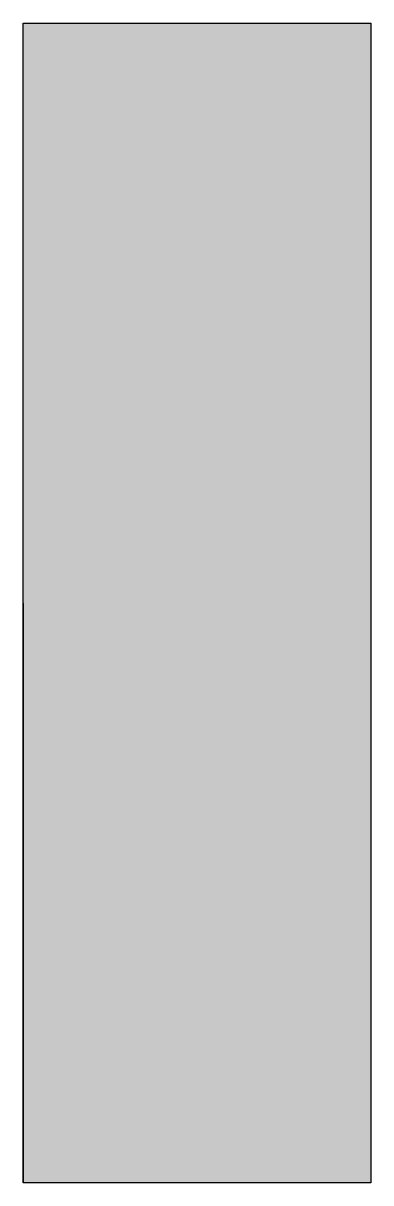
# Model space of a CAD drawing. Header units: millimetres. Extents: x 1166 to 1286, y 0 to 400.
import ezdxf

# ---------------------------------------------------------------- set-up
doc = ezdxf.new("R2010")
doc.units = ezdxf.units.MM
doc.header["$LTSCALE"] = 0.25
doc.layers.get('0').update_dxf_attribs({"color": 252})

msp = doc.modelspace()

# ---------------------------------------------------------------- hatches: boundary and pattern name
msp.add_hatch(color=256).paths.add_polyline_path([(1285.98, 400), (1166.03, 400), (1166.03, 0), (1285.98, 0)])

# ---------------------------------------------------------------- linework, layer by layer
for p, q in [((1166.03, 200), (1166.03, 400)), ((1166.03, 400), (1166.03, 400)), ((1166.03, 400), (1285.98, 400)), ((1285.98, 400), (1285.98, 0)), ((1166.03, 200), (1166.03, 0))]:
    msp.add_line(p, q)
msp.add_lwpolyline([(1166.03, 400), (1285.98, 400), (1285.98, 0), (1166.03, 0)], close=True)

doc.saveas('drawing.dxf')
